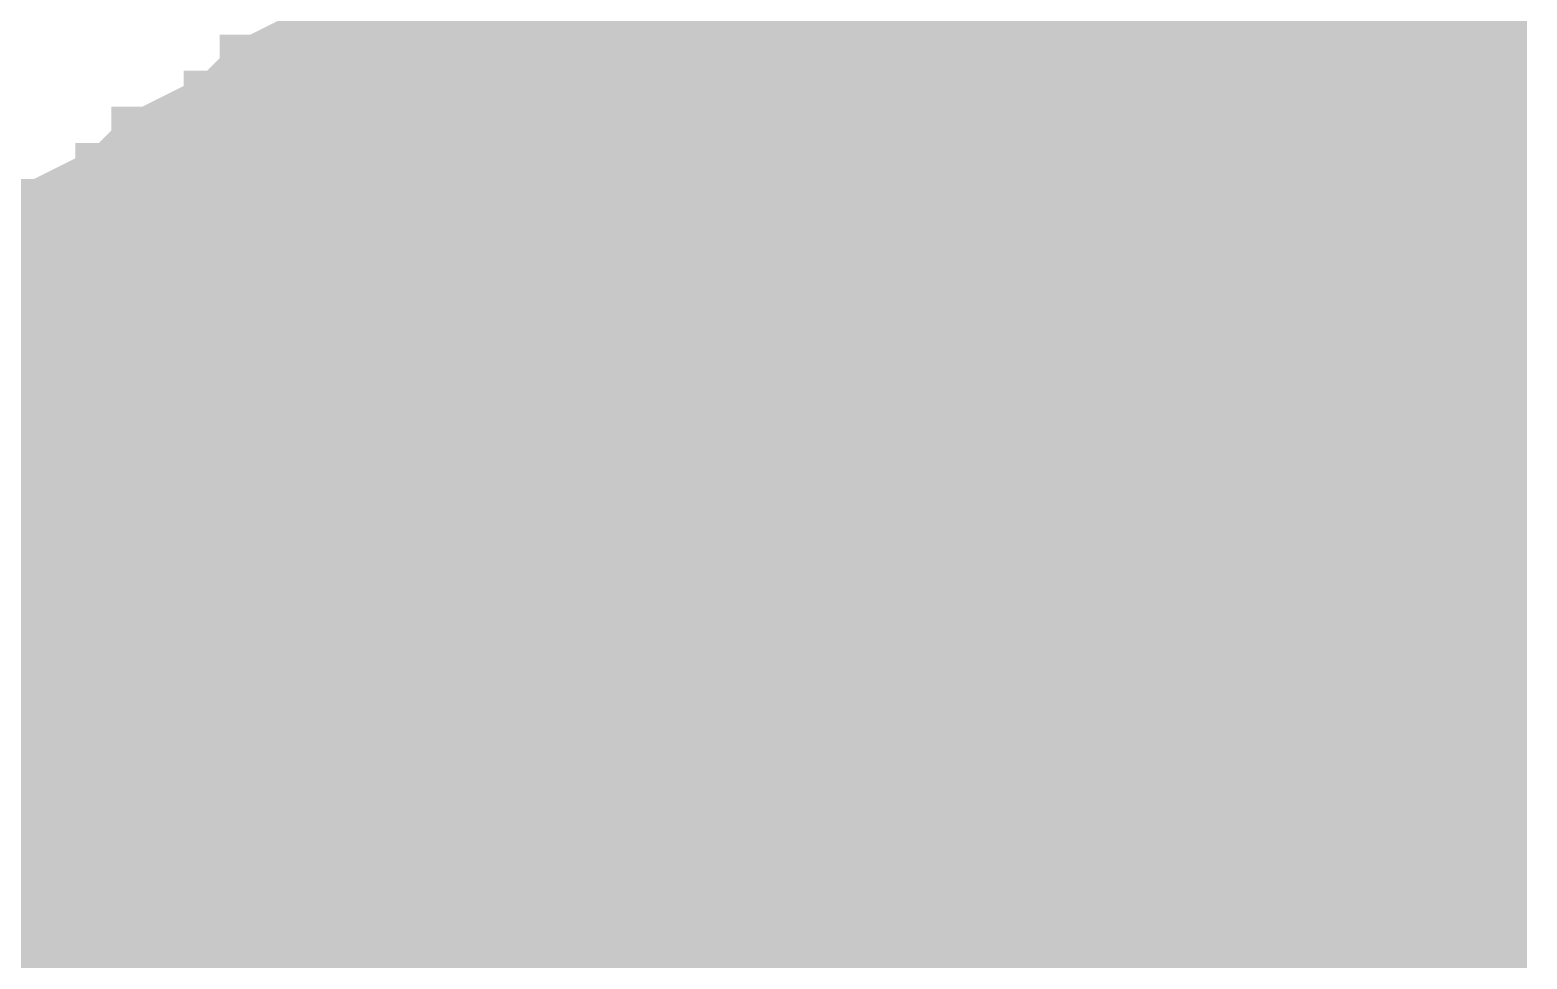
# Model space of a CAD drawing. Extents: x -0.1 to 65.1, y -1.2 to 30.1.
# Drawn here: x 32.4489 to 32.923, y 6.0312 to 6.3255 of the extents above; entities that cross this region are included whole.
import ezdxf

# ---------------------------------------------------------------- set-up
doc = ezdxf.new("R2010")
doc.units = 0
doc.header["$MEASUREMENT"] = 0
doc.layers.get('0').update_dxf_attribs({"linetype": 'CONTINUOUS'})
doc.layers.add('2D_LINE_126', color=7, linetype='CONTINUOUS')

# ---------------------------------------------------------------- blocks, each defined once
blk = doc.blocks.new('DRAWING_63')
at = {"layer": '2D_LINE_126', "const_width": 0.0254}
for points in [[(2.56032, -1.15443), (2.56032, -1.16586), (2.56032, -1.17729), (2.56032, -1.18872), (2.56032, -1.20015), (2.56032, -1.21158), (2.56032, -1.22301), (2.56032, -1.23444), (2.56032, -1.24587), (2.56032, -1.2573), (2.56032, -1.26873), (2.56032, -1.28016), (2.56032, -1.29159), (2.56032, -1.30302), (2.56032, -1.31445), (2.56032, -1.32588), (2.56032, -1.33731), (2.56032, -1.34874), (2.56032, -1.36017), (2.56032, -1.3716), (2.56032, -1.38303), (2.56032, -1.39446), (2.56032, -1.40589), (2.56032, -1.41732), (2.56032, -1.42875), (2.56032, -1.44018), (2.56032, -1.45161), (2.56032, -1.46304), (2.56032, -1.47447), (2.56032, -1.4859)], [(2.5146, -1.4859), (2.5146, -1.47447), (2.5146, -1.46304), (2.5146, -1.45161), (2.5146, -1.44018), (2.5146, -1.42875), (2.5146, -1.41732), (2.5146, -1.40589), (2.5146, -1.39446), (2.5146, -1.38303), (2.5146, -1.3716), (2.5146, -1.36017), (2.5146, -1.34874), (2.5146, -1.33731), (2.5146, -1.32588), (2.5146, -1.31445), (2.5146, -1.30302), (2.5146, -1.29159), (2.5146, -1.28016), (2.5146, -1.26873), (2.5146, -1.2573), (2.5146, -1.24587), (2.5146, -1.23444), (2.5146, -1.22301), (2.5146, -1.21158), (2.5146, -1.20015), (2.5146, -1.18872), (2.5146, -1.17729), (2.5146, -1.16586), (2.5146, -1.15443)], [(2.53746, -1.4859), (2.53746, -1.47447), (2.53746, -1.46304), (2.53746, -1.45161), (2.53746, -1.44018), (2.53746, -1.42875), (2.53746, -1.41732), (2.53746, -1.40589), (2.53746, -1.39446), (2.53746, -1.38303), (2.53746, -1.3716), (2.53746, -1.36017), (2.53746, -1.34874), (2.53746, -1.33731), (2.53746, -1.32588), (2.53746, -1.31445), (2.53746, -1.30302), (2.53746, -1.29159), (2.53746, -1.28016), (2.53746, -1.26873), (2.53746, -1.2573), (2.53746, -1.24587), (2.53746, -1.23444), (2.53746, -1.22301), (2.53746, -1.21158), (2.53746, -1.20015), (2.53746, -1.18872), (2.53746, -1.17729), (2.53746, -1.16586), (2.53746, -1.15443)], [(2.54889, -1.4859), (2.54889, -1.47447), (2.54889, -1.46304), (2.54889, -1.45161), (2.54889, -1.44018), (2.54889, -1.42875), (2.54889, -1.41732), (2.54889, -1.40589), (2.54889, -1.39446), (2.54889, -1.38303), (2.54889, -1.3716), (2.54889, -1.36017), (2.54889, -1.34874), (2.54889, -1.33731), (2.54889, -1.32588), (2.54889, -1.31445), (2.54889, -1.30302), (2.54889, -1.29159), (2.54889, -1.28016), (2.54889, -1.26873), (2.54889, -1.2573), (2.54889, -1.24587), (2.54889, -1.23444), (2.54889, -1.22301), (2.54889, -1.21158), (2.54889, -1.20015), (2.54889, -1.18872), (2.54889, -1.17729), (2.54889, -1.16586), (2.54889, -1.15443)], [(2.52603, -1.4859), (2.52603, -1.47447), (2.52603, -1.46304), (2.52603, -1.45161), (2.52603, -1.44018), (2.52603, -1.42875), (2.52603, -1.41732), (2.52603, -1.40589), (2.52603, -1.39446), (2.52603, -1.38303), (2.52603, -1.3716), (2.52603, -1.36017), (2.52603, -1.34874), (2.52603, -1.33731), (2.52603, -1.32588), (2.52603, -1.31445), (2.52603, -1.30302), (2.52603, -1.29159), (2.52603, -1.28016), (2.52603, -1.26873), (2.52603, -1.2573), (2.52603, -1.24587), (2.52603, -1.23444), (2.52603, -1.22301), (2.52603, -1.21158), (2.52603, -1.20015), (2.52603, -1.18872), (2.52603, -1.17729), (2.52603, -1.16586), (2.52603, -1.15443)], [(2.49174, -1.4859), (2.49174, -1.47447), (2.49174, -1.46304), (2.49174, -1.45161), (2.49174, -1.44018), (2.49174, -1.42875), (2.49174, -1.41732), (2.49174, -1.40589), (2.49174, -1.39446), (2.49174, -1.38303), (2.49174, -1.3716), (2.49174, -1.36017), (2.49174, -1.34874), (2.49174, -1.33731), (2.49174, -1.32588), (2.49174, -1.31445), (2.49174, -1.30302), (2.49174, -1.29159), (2.49174, -1.28016), (2.49174, -1.26873), (2.49174, -1.2573), (2.49174, -1.24587), (2.49174, -1.23444), (2.49174, -1.22301), (2.49174, -1.21158), (2.49174, -1.20015), (2.49174, -1.18872), (2.49174, -1.17729), (2.49174, -1.16586), (2.49174, -1.15443)], [(1.84023, -1.40589), (1.85166, -1.39446), (1.87452, -1.38303), (1.89738, -1.3716), (1.90881, -1.36017), (1.93167, -1.34874), (1.9431, -1.33731), (1.96596, -1.32588), (1.97739, -1.31445), (2.00025, -1.30302), (2.01168, -1.29159), (2.03454, -1.28016), (2.0574, -1.26873), (2.06883, -1.2573), (2.09169, -1.24587), (2.10312, -1.23444), (2.12598, -1.22301), (2.13741, -1.21158), (2.16027, -1.20015), (2.1717, -1.18872), (2.19456, -1.17729), (2.20599, -1.16586), (2.22885, -1.15443)], [(2.08026, -1.2573), (2.09169, -1.2573), (2.09169, -1.24587), (2.10312, -1.24587), (2.10312, -1.23444), (2.11455, -1.23444), (2.12598, -1.23444), (2.12598, -1.22301), (2.13741, -1.22301), (2.13741, -1.21158), (2.14884, -1.21158), (2.16027, -1.21158), (2.16027, -1.20015), (2.1717, -1.20015), (2.1717, -1.18872), (2.18313, -1.18872), (2.19456, -1.18872), (2.19456, -1.17729), (2.20599, -1.17729), (2.20599, -1.16586), (2.21742, -1.16586), (2.22885, -1.16586), (2.22885, -1.15443)], [(2.08026, -1.26873), (2.09169, -1.26873), (2.09169, -1.2573), (2.10312, -1.2573), (2.10312, -1.24587), (2.11455, -1.24587), (2.12598, -1.24587), (2.12598, -1.23444), (2.13741, -1.23444), (2.13741, -1.22301), (2.14884, -1.22301), (2.16027, -1.22301), (2.16027, -1.21158), (2.1717, -1.21158), (2.1717, -1.20015), (2.18313, -1.20015), (2.19456, -1.20015), (2.19456, -1.18872), (2.20599, -1.18872), (2.20599, -1.17729), (2.21742, -1.17729), (2.22885, -1.17729), (2.22885, -1.16586), (2.24028, -1.16586), (2.25171, -1.16586), (2.25171, -1.15443)], [(2.08026, -1.28016), (2.09169, -1.28016), (2.09169, -1.26873), (2.10312, -1.26873), (2.10312, -1.2573), (2.11455, -1.2573), (2.12598, -1.2573), (2.12598, -1.24587), (2.13741, -1.24587), (2.13741, -1.23444), (2.14884, -1.23444), (2.16027, -1.23444), (2.16027, -1.22301), (2.1717, -1.22301), (2.1717, -1.21158), (2.18313, -1.21158), (2.19456, -1.21158), (2.19456, -1.20015), (2.20599, -1.20015), (2.20599, -1.18872), (2.21742, -1.18872), (2.22885, -1.18872), (2.22885, -1.17729), (2.24028, -1.17729), (2.25171, -1.17729), (2.25171, -1.16586), (2.26314, -1.16586), (2.26314, -1.15443)], [(2.08026, -1.29159), (2.09169, -1.29159), (2.09169, -1.28016), (2.10312, -1.28016), (2.10312, -1.26873), (2.11455, -1.26873), (2.12598, -1.26873), (2.12598, -1.2573), (2.13741, -1.2573), (2.13741, -1.24587), (2.14884, -1.24587), (2.16027, -1.24587), (2.16027, -1.23444), (2.1717, -1.23444), (2.1717, -1.22301), (2.18313, -1.22301), (2.19456, -1.22301), (2.19456, -1.21158), (2.20599, -1.21158), (2.20599, -1.20015), (2.21742, -1.20015), (2.22885, -1.20015), (2.22885, -1.18872), (2.24028, -1.18872), (2.25171, -1.18872), (2.25171, -1.17729), (2.26314, -1.17729), (2.26314, -1.16586), (2.27457, -1.16586), (2.286, -1.16586), (2.286, -1.15443)], [(2.08026, -1.30302), (2.09169, -1.30302), (2.09169, -1.29159), (2.10312, -1.29159), (2.10312, -1.28016), (2.11455, -1.28016), (2.12598, -1.28016), (2.12598, -1.26873), (2.13741, -1.26873), (2.13741, -1.2573), (2.14884, -1.2573), (2.16027, -1.2573), (2.16027, -1.24587), (2.1717, -1.24587), (2.1717, -1.23444), (2.18313, -1.23444), (2.19456, -1.23444), (2.19456, -1.22301), (2.20599, -1.22301), (2.20599, -1.21158), (2.21742, -1.21158), (2.22885, -1.21158), (2.22885, -1.20015), (2.24028, -1.20015), (2.25171, -1.20015), (2.25171, -1.18872), (2.26314, -1.18872), (2.26314, -1.17729), (2.27457, -1.17729), (2.286, -1.17729), (2.286, -1.16586), (2.29743, -1.16586), (2.29743, -1.15443)], [(2.43459, -1.4859), (2.43459, -1.47447), (2.43459, -1.46304), (2.43459, -1.45161), (2.43459, -1.44018), (2.43459, -1.42875), (2.43459, -1.41732), (2.43459, -1.40589), (2.43459, -1.39446), (2.43459, -1.38303), (2.43459, -1.3716), (2.43459, -1.36017), (2.43459, -1.34874), (2.43459, -1.33731), (2.43459, -1.32588), (2.43459, -1.31445), (2.43459, -1.30302), (2.43459, -1.29159), (2.43459, -1.28016), (2.43459, -1.26873), (2.43459, -1.2573), (2.43459, -1.24587), (2.43459, -1.23444), (2.43459, -1.22301), (2.43459, -1.21158), (2.43459, -1.20015), (2.43459, -1.18872), (2.43459, -1.17729), (2.43459, -1.16586), (2.43459, -1.15443)], [(2.08026, -1.31445), (2.09169, -1.31445), (2.09169, -1.30302), (2.10312, -1.30302), (2.10312, -1.29159), (2.11455, -1.29159), (2.12598, -1.29159), (2.12598, -1.28016), (2.13741, -1.28016), (2.13741, -1.26873), (2.14884, -1.26873), (2.16027, -1.26873), (2.16027, -1.2573), (2.1717, -1.2573), (2.1717, -1.24587), (2.18313, -1.24587), (2.19456, -1.24587), (2.19456, -1.23444), (2.20599, -1.23444), (2.20599, -1.22301), (2.21742, -1.22301), (2.22885, -1.22301), (2.22885, -1.21158), (2.24028, -1.21158), (2.25171, -1.21158), (2.25171, -1.20015), (2.26314, -1.20015), (2.26314, -1.18872), (2.27457, -1.18872), (2.286, -1.18872), (2.286, -1.17729), (2.29743, -1.17729), (2.29743, -1.16586), (2.30886, -1.16586), (2.32029, -1.16586), (2.32029, -1.15443)], [(2.08026, -1.32588), (2.09169, -1.32588), (2.09169, -1.31445), (2.10312, -1.31445), (2.10312, -1.30302), (2.11455, -1.30302), (2.12598, -1.30302), (2.12598, -1.29159), (2.13741, -1.29159), (2.13741, -1.28016), (2.14884, -1.28016), (2.16027, -1.28016), (2.16027, -1.26873), (2.1717, -1.26873), (2.1717, -1.2573), (2.18313, -1.2573), (2.19456, -1.2573), (2.19456, -1.24587), (2.20599, -1.24587), (2.20599, -1.23444), (2.21742, -1.23444), (2.22885, -1.23444), (2.22885, -1.22301), (2.24028, -1.22301), (2.25171, -1.22301), (2.25171, -1.21158), (2.26314, -1.21158), (2.26314, -1.20015), (2.27457, -1.20015), (2.286, -1.20015), (2.286, -1.18872), (2.29743, -1.18872), (2.29743, -1.17729), (2.30886, -1.17729), (2.32029, -1.17729), (2.32029, -1.16586), (2.33172, -1.16586), (2.33172, -1.15443)], [(2.4003, -1.4859), (2.4003, -1.47447), (2.4003, -1.46304), (2.4003, -1.45161), (2.4003, -1.44018), (2.4003, -1.42875), (2.4003, -1.41732), (2.4003, -1.40589), (2.4003, -1.39446), (2.4003, -1.38303), (2.4003, -1.3716), (2.4003, -1.36017), (2.4003, -1.34874), (2.4003, -1.33731), (2.4003, -1.32588), (2.4003, -1.31445), (2.4003, -1.30302), (2.4003, -1.29159), (2.4003, -1.28016), (2.4003, -1.26873), (2.4003, -1.2573), (2.4003, -1.24587), (2.4003, -1.23444), (2.4003, -1.22301), (2.4003, -1.21158), (2.4003, -1.20015), (2.4003, -1.18872), (2.4003, -1.17729), (2.4003, -1.16586), (2.4003, -1.15443)], [(2.08026, -1.33731), (2.09169, -1.33731), (2.09169, -1.32588), (2.10312, -1.32588), (2.10312, -1.31445), (2.11455, -1.31445), (2.12598, -1.31445), (2.12598, -1.30302), (2.13741, -1.30302), (2.13741, -1.29159), (2.14884, -1.29159), (2.16027, -1.29159), (2.16027, -1.28016), (2.1717, -1.28016), (2.1717, -1.26873), (2.18313, -1.26873), (2.19456, -1.26873), (2.19456, -1.2573), (2.20599, -1.2573), (2.20599, -1.24587), (2.21742, -1.24587), (2.22885, -1.24587), (2.22885, -1.23444), (2.24028, -1.23444), (2.25171, -1.23444), (2.25171, -1.22301), (2.26314, -1.22301), (2.26314, -1.21158), (2.27457, -1.21158), (2.286, -1.21158), (2.286, -1.20015), (2.29743, -1.20015), (2.29743, -1.18872), (2.30886, -1.18872), (2.32029, -1.18872), (2.32029, -1.17729), (2.33172, -1.17729), (2.33172, -1.16586), (2.34315, -1.16586), (2.35458, -1.16586), (2.35458, -1.15443)], [(2.37744, -1.4859), (2.37744, -1.47447), (2.37744, -1.46304), (2.37744, -1.45161), (2.37744, -1.44018), (2.37744, -1.42875), (2.37744, -1.41732), (2.37744, -1.40589), (2.37744, -1.39446), (2.37744, -1.38303), (2.37744, -1.3716), (2.37744, -1.36017), (2.37744, -1.34874), (2.37744, -1.33731), (2.37744, -1.32588), (2.37744, -1.31445), (2.37744, -1.30302), (2.37744, -1.29159), (2.37744, -1.28016), (2.37744, -1.26873), (2.37744, -1.2573), (2.37744, -1.24587), (2.37744, -1.23444), (2.37744, -1.22301), (2.37744, -1.21158), (2.37744, -1.20015), (2.37744, -1.18872), (2.37744, -1.17729), (2.37744, -1.16586), (2.37744, -1.15443)], [(2.08026, -1.34874), (2.09169, -1.34874), (2.09169, -1.33731), (2.10312, -1.33731), (2.10312, -1.32588), (2.11455, -1.32588), (2.12598, -1.32588), (2.12598, -1.31445), (2.13741, -1.31445), (2.13741, -1.30302), (2.14884, -1.30302), (2.16027, -1.30302), (2.16027, -1.29159), (2.1717, -1.29159), (2.1717, -1.28016), (2.18313, -1.28016), (2.19456, -1.28016), (2.19456, -1.26873), (2.20599, -1.26873), (2.20599, -1.2573), (2.21742, -1.2573), (2.22885, -1.2573), (2.22885, -1.24587), (2.24028, -1.24587), (2.25171, -1.24587), (2.25171, -1.23444), (2.26314, -1.23444), (2.26314, -1.22301), (2.27457, -1.22301), (2.286, -1.22301), (2.286, -1.21158), (2.29743, -1.21158), (2.29743, -1.20015), (2.30886, -1.20015), (2.32029, -1.20015), (2.32029, -1.18872), (2.33172, -1.18872), (2.33172, -1.17729), (2.34315, -1.17729), (2.35458, -1.17729), (2.35458, -1.16586), (2.36601, -1.16586), (2.36601, -1.15443)], [(2.08026, -1.36017), (2.09169, -1.36017), (2.09169, -1.34874), (2.10312, -1.34874), (2.10312, -1.33731), (2.11455, -1.33731), (2.12598, -1.33731), (2.12598, -1.32588), (2.13741, -1.32588), (2.13741, -1.31445), (2.14884, -1.31445), (2.16027, -1.31445), (2.16027, -1.30302), (2.1717, -1.30302), (2.1717, -1.29159), (2.18313, -1.29159), (2.19456, -1.29159), (2.19456, -1.28016), (2.20599, -1.28016), (2.20599, -1.26873), (2.21742, -1.26873), (2.22885, -1.26873), (2.22885, -1.2573), (2.24028, -1.2573), (2.25171, -1.2573), (2.25171, -1.24587), (2.26314, -1.24587), (2.26314, -1.23444), (2.27457, -1.23444), (2.286, -1.23444), (2.286, -1.22301), (2.29743, -1.22301), (2.29743, -1.21158), (2.30886, -1.21158), (2.32029, -1.21158), (2.32029, -1.20015), (2.33172, -1.20015), (2.33172, -1.18872), (2.34315, -1.18872), (2.35458, -1.18872), (2.35458, -1.17729), (2.36601, -1.17729), (2.36601, -1.16586), (2.37744, -1.16586), (2.38887, -1.16586), (2.38887, -1.15443)], [(2.34315, -1.4859), (2.34315, -1.47447), (2.34315, -1.46304), (2.34315, -1.45161), (2.34315, -1.44018), (2.34315, -1.42875), (2.34315, -1.41732), (2.34315, -1.40589), (2.34315, -1.39446), (2.34315, -1.38303), (2.34315, -1.3716), (2.34315, -1.36017), (2.34315, -1.34874), (2.34315, -1.33731), (2.34315, -1.32588), (2.34315, -1.31445), (2.34315, -1.30302), (2.34315, -1.29159), (2.34315, -1.28016), (2.34315, -1.26873), (2.34315, -1.2573), (2.34315, -1.24587), (2.34315, -1.23444), (2.34315, -1.22301), (2.34315, -1.21158), (2.34315, -1.20015), (2.34315, -1.18872), (2.34315, -1.17729), (2.34315, -1.16586), (2.34315, -1.15443)], [(2.08026, -1.3716), (2.09169, -1.3716), (2.09169, -1.36017), (2.10312, -1.36017), (2.10312, -1.34874), (2.11455, -1.34874), (2.12598, -1.34874), (2.12598, -1.33731), (2.13741, -1.33731), (2.13741, -1.32588), (2.14884, -1.32588), (2.16027, -1.32588), (2.16027, -1.31445), (2.1717, -1.31445), (2.1717, -1.30302), (2.18313, -1.30302), (2.19456, -1.30302), (2.19456, -1.29159), (2.20599, -1.29159), (2.20599, -1.28016), (2.21742, -1.28016), (2.22885, -1.28016), (2.22885, -1.26873), (2.24028, -1.26873), (2.25171, -1.26873), (2.25171, -1.2573), (2.26314, -1.2573), (2.26314, -1.24587), (2.27457, -1.24587), (2.286, -1.24587), (2.286, -1.23444), (2.29743, -1.23444), (2.29743, -1.22301), (2.30886, -1.22301), (2.32029, -1.22301), (2.32029, -1.21158), (2.33172, -1.21158), (2.33172, -1.20015), (2.34315, -1.20015), (2.35458, -1.20015), (2.35458, -1.18872), (2.36601, -1.18872), (2.36601, -1.17729), (2.37744, -1.17729), (2.38887, -1.17729), (2.38887, -1.16586), (2.4003, -1.16586), (2.41173, -1.16586), (2.41173, -1.15443)], [(2.08026, -1.38303), (2.09169, -1.38303), (2.09169, -1.3716), (2.10312, -1.3716), (2.10312, -1.36017), (2.11455, -1.36017), (2.12598, -1.36017), (2.12598, -1.34874), (2.13741, -1.34874), (2.13741, -1.33731), (2.14884, -1.33731), (2.16027, -1.33731), (2.16027, -1.32588), (2.1717, -1.32588), (2.1717, -1.31445), (2.18313, -1.31445), (2.19456, -1.31445), (2.19456, -1.30302), (2.20599, -1.30302), (2.20599, -1.29159), (2.21742, -1.29159), (2.22885, -1.29159), (2.22885, -1.28016), (2.24028, -1.28016), (2.25171, -1.28016), (2.25171, -1.26873), (2.26314, -1.26873), (2.26314, -1.2573), (2.27457, -1.2573), (2.286, -1.2573), (2.286, -1.24587), (2.29743, -1.24587), (2.29743, -1.23444), (2.30886, -1.23444), (2.32029, -1.23444), (2.32029, -1.22301), (2.33172, -1.22301), (2.33172, -1.21158), (2.34315, -1.21158), (2.35458, -1.21158), (2.35458, -1.20015), (2.36601, -1.20015), (2.36601, -1.18872), (2.37744, -1.18872), (2.38887, -1.18872), (2.38887, -1.17729), (2.4003, -1.17729), (2.41173, -1.17729), (2.41173, -1.16586), (2.42316, -1.16586), (2.42316, -1.15443)], [(2.30886, -1.4859), (2.30886, -1.47447), (2.30886, -1.46304), (2.30886, -1.45161), (2.30886, -1.44018), (2.30886, -1.42875), (2.30886, -1.41732), (2.30886, -1.40589), (2.30886, -1.39446), (2.30886, -1.38303), (2.30886, -1.3716), (2.30886, -1.36017), (2.30886, -1.34874), (2.30886, -1.33731), (2.30886, -1.32588), (2.30886, -1.31445), (2.30886, -1.30302), (2.30886, -1.29159), (2.30886, -1.28016), (2.30886, -1.26873), (2.30886, -1.2573), (2.30886, -1.24587), (2.30886, -1.23444), (2.30886, -1.22301), (2.30886, -1.21158), (2.30886, -1.20015), (2.30886, -1.18872), (2.30886, -1.17729), (2.30886, -1.16586), (2.30886, -1.15443)], [(2.08026, -1.39446), (2.09169, -1.39446), (2.09169, -1.38303), (2.10312, -1.38303), (2.10312, -1.3716), (2.11455, -1.3716), (2.12598, -1.3716), (2.12598, -1.36017), (2.13741, -1.36017), (2.13741, -1.34874), (2.14884, -1.34874), (2.16027, -1.34874), (2.16027, -1.33731), (2.1717, -1.33731), (2.1717, -1.32588), (2.18313, -1.32588), (2.19456, -1.32588), (2.19456, -1.31445), (2.20599, -1.31445), (2.20599, -1.30302), (2.21742, -1.30302), (2.22885, -1.30302), (2.22885, -1.29159), (2.24028, -1.29159), (2.25171, -1.29159), (2.25171, -1.28016), (2.26314, -1.28016), (2.26314, -1.26873), (2.27457, -1.26873), (2.286, -1.26873), (2.286, -1.2573), (2.29743, -1.2573), (2.29743, -1.24587), (2.30886, -1.24587), (2.32029, -1.24587), (2.32029, -1.23444), (2.33172, -1.23444), (2.33172, -1.22301), (2.34315, -1.22301), (2.35458, -1.22301), (2.35458, -1.21158), (2.36601, -1.21158), (2.36601, -1.20015), (2.37744, -1.20015), (2.38887, -1.20015), (2.38887, -1.18872), (2.4003, -1.18872), (2.41173, -1.18872), (2.41173, -1.17729), (2.42316, -1.17729), (2.42316, -1.16586), (2.43459, -1.16586), (2.44602, -1.16586), (2.44602, -1.15443)], [(2.08026, -1.40589), (2.09169, -1.40589), (2.09169, -1.39446), (2.10312, -1.39446), (2.10312, -1.38303), (2.11455, -1.38303), (2.12598, -1.38303), (2.12598, -1.3716), (2.13741, -1.3716), (2.13741, -1.36017), (2.14884, -1.36017), (2.16027, -1.36017), (2.16027, -1.34874), (2.1717, -1.34874), (2.1717, -1.33731), (2.18313, -1.33731), (2.19456, -1.33731), (2.19456, -1.32588), (2.20599, -1.32588), (2.20599, -1.31445), (2.21742, -1.31445), (2.22885, -1.31445), (2.22885, -1.30302), (2.24028, -1.30302), (2.25171, -1.30302), (2.25171, -1.29159), (2.26314, -1.29159), (2.26314, -1.28016), (2.27457, -1.28016), (2.286, -1.28016), (2.286, -1.26873), (2.29743, -1.26873), (2.29743, -1.2573), (2.30886, -1.2573), (2.32029, -1.2573), (2.32029, -1.24587), (2.33172, -1.24587), (2.33172, -1.23444), (2.34315, -1.23444), (2.35458, -1.23444), (2.35458, -1.22301), (2.36601, -1.22301), (2.36601, -1.21158), (2.37744, -1.21158), (2.38887, -1.21158), (2.38887, -1.20015), (2.4003, -1.20015), (2.41173, -1.20015), (2.41173, -1.18872), (2.42316, -1.18872), (2.42316, -1.17729), (2.43459, -1.17729), (2.44602, -1.17729), (2.44602, -1.16586), (2.45745, -1.16586), (2.45745, -1.15443)], [(2.27457, -1.4859), (2.27457, -1.47447), (2.27457, -1.46304), (2.27457, -1.45161), (2.27457, -1.44018), (2.27457, -1.42875), (2.27457, -1.41732), (2.27457, -1.40589), (2.27457, -1.39446), (2.27457, -1.38303), (2.27457, -1.3716), (2.27457, -1.36017), (2.27457, -1.34874), (2.27457, -1.33731), (2.27457, -1.32588), (2.27457, -1.31445), (2.27457, -1.30302), (2.27457, -1.29159), (2.27457, -1.28016), (2.27457, -1.26873), (2.27457, -1.2573), (2.27457, -1.24587), (2.27457, -1.23444), (2.27457, -1.22301), (2.27457, -1.21158), (2.27457, -1.20015), (2.27457, -1.18872), (2.27457, -1.17729), (2.27457, -1.16586), (2.27457, -1.15443)], [(2.08026, -1.41732), (2.09169, -1.41732), (2.09169, -1.40589), (2.10312, -1.40589), (2.10312, -1.39446), (2.11455, -1.39446), (2.12598, -1.39446), (2.12598, -1.38303), (2.13741, -1.38303), (2.13741, -1.3716), (2.14884, -1.3716), (2.16027, -1.3716), (2.16027, -1.36017), (2.1717, -1.36017), (2.1717, -1.34874), (2.18313, -1.34874), (2.19456, -1.34874), (2.19456, -1.33731), (2.20599, -1.33731), (2.20599, -1.32588), (2.21742, -1.32588), (2.22885, -1.32588), (2.22885, -1.31445), (2.24028, -1.31445), (2.25171, -1.31445), (2.25171, -1.30302), (2.26314, -1.30302), (2.26314, -1.29159), (2.27457, -1.29159), (2.286, -1.29159), (2.286, -1.28016), (2.29743, -1.28016), (2.29743, -1.26873), (2.30886, -1.26873), (2.32029, -1.26873), (2.32029, -1.2573), (2.33172, -1.2573), (2.33172, -1.24587), (2.34315, -1.24587), (2.35458, -1.24587), (2.35458, -1.23444), (2.36601, -1.23444), (2.36601, -1.22301), (2.37744, -1.22301), (2.38887, -1.22301), (2.38887, -1.21158), (2.4003, -1.21158), (2.41173, -1.21158), (2.41173, -1.20015), (2.42316, -1.20015), (2.42316, -1.18872), (2.43459, -1.18872), (2.44602, -1.18872), (2.44602, -1.17729), (2.45745, -1.17729), (2.45745, -1.16586), (2.46888, -1.16586), (2.46888, -1.15443)], [(2.08026, -1.42875), (2.09169, -1.42875), (2.09169, -1.41732), (2.10312, -1.41732), (2.10312, -1.40589), (2.11455, -1.40589), (2.12598, -1.40589), (2.12598, -1.39446), (2.13741, -1.39446), (2.13741, -1.38303), (2.14884, -1.38303), (2.16027, -1.38303), (2.16027, -1.3716), (2.1717, -1.3716), (2.1717, -1.36017), (2.18313, -1.36017), (2.19456, -1.36017), (2.19456, -1.34874), (2.20599, -1.34874), (2.20599, -1.33731), (2.21742, -1.33731), (2.22885, -1.33731), (2.22885, -1.32588), (2.24028, -1.32588), (2.25171, -1.32588), (2.25171, -1.31445), (2.26314, -1.31445), (2.26314, -1.30302), (2.27457, -1.30302), (2.286, -1.30302), (2.286, -1.29159), (2.29743, -1.29159), (2.29743, -1.28016), (2.30886, -1.28016), (2.32029, -1.28016), (2.32029, -1.26873), (2.33172, -1.26873), (2.33172, -1.2573), (2.34315, -1.2573), (2.35458, -1.2573), (2.35458, -1.24587), (2.36601, -1.24587), (2.36601, -1.23444), (2.37744, -1.23444), (2.38887, -1.23444), (2.38887, -1.22301), (2.4003, -1.22301), (2.41173, -1.22301), (2.41173, -1.21158), (2.42316, -1.21158), (2.42316, -1.20015), (2.43459, -1.20015), (2.44602, -1.20015), (2.44602, -1.18872), (2.45745, -1.18872), (2.45745, -1.17729), (2.46888, -1.17729), (2.46888, -1.16586), (2.48031, -1.16586), (2.48031, -1.15443)], [(2.24028, -1.4859), (2.24028, -1.47447), (2.24028, -1.46304), (2.24028, -1.45161), (2.24028, -1.44018), (2.24028, -1.42875), (2.24028, -1.41732), (2.24028, -1.40589), (2.24028, -1.39446), (2.24028, -1.38303), (2.24028, -1.3716), (2.24028, -1.36017), (2.24028, -1.34874), (2.24028, -1.33731), (2.24028, -1.32588), (2.24028, -1.31445), (2.24028, -1.30302), (2.24028, -1.29159), (2.24028, -1.28016), (2.24028, -1.26873), (2.24028, -1.2573), (2.24028, -1.24587), (2.24028, -1.23444), (2.24028, -1.22301), (2.24028, -1.21158), (2.24028, -1.20015), (2.24028, -1.18872), (2.24028, -1.17729), (2.24028, -1.16586), (2.24028, -1.15443)], [(2.08026, -1.44018), (2.09169, -1.44018), (2.09169, -1.42875), (2.10312, -1.42875), (2.10312, -1.41732), (2.11455, -1.41732), (2.12598, -1.41732), (2.12598, -1.40589), (2.13741, -1.40589), (2.13741, -1.39446), (2.14884, -1.39446), (2.16027, -1.39446), (2.16027, -1.38303), (2.1717, -1.38303), (2.1717, -1.3716), (2.18313, -1.3716), (2.19456, -1.3716), (2.19456, -1.36017), (2.20599, -1.36017), (2.20599, -1.34874), (2.21742, -1.34874), (2.22885, -1.34874), (2.22885, -1.33731), (2.24028, -1.33731), (2.25171, -1.33731), (2.25171, -1.32588), (2.26314, -1.32588), (2.26314, -1.31445), (2.27457, -1.31445), (2.286, -1.31445), (2.286, -1.30302), (2.29743, -1.30302), (2.29743, -1.29159), (2.30886, -1.29159), (2.32029, -1.29159), (2.32029, -1.28016), (2.33172, -1.28016), (2.33172, -1.26873), (2.34315, -1.26873), (2.35458, -1.26873), (2.35458, -1.2573), (2.36601, -1.2573), (2.36601, -1.24587), (2.37744, -1.24587), (2.38887, -1.24587), (2.38887, -1.23444), (2.4003, -1.23444), (2.41173, -1.23444), (2.41173, -1.22301), (2.42316, -1.22301), (2.42316, -1.21158), (2.43459, -1.21158), (2.44602, -1.21158), (2.44602, -1.20015), (2.45745, -1.20015), (2.45745, -1.18872), (2.46888, -1.18872), (2.46888, -1.17729), (2.48031, -1.17729), (2.48031, -1.16586), (2.49174, -1.16586), (2.50317, -1.16586), (2.50317, -1.15443)], [(2.21742, -1.4859), (2.21742, -1.47447), (2.21742, -1.46304), (2.21742, -1.45161), (2.21742, -1.44018), (2.21742, -1.42875), (2.21742, -1.41732), (2.21742, -1.40589), (2.21742, -1.39446), (2.21742, -1.38303), (2.21742, -1.3716), (2.21742, -1.36017), (2.21742, -1.34874), (2.21742, -1.33731), (2.21742, -1.32588), (2.21742, -1.31445), (2.21742, -1.30302), (2.21742, -1.29159), (2.21742, -1.28016), (2.21742, -1.26873), (2.21742, -1.2573), (2.21742, -1.24587), (2.21742, -1.23444), (2.21742, -1.22301), (2.21742, -1.21158), (2.21742, -1.20015), (2.21742, -1.18872), (2.21742, -1.17729), (2.21742, -1.16586), (2.21742, -1.15443)], [(2.08026, -1.45161), (2.09169, -1.45161), (2.09169, -1.44018), (2.10312, -1.44018), (2.10312, -1.42875), (2.11455, -1.42875), (2.12598, -1.42875), (2.12598, -1.41732), (2.13741, -1.41732), (2.13741, -1.40589), (2.14884, -1.40589), (2.16027, -1.40589), (2.16027, -1.39446), (2.1717, -1.39446), (2.1717, -1.38303), (2.18313, -1.38303), (2.19456, -1.38303), (2.19456, -1.3716), (2.20599, -1.3716), (2.20599, -1.36017), (2.21742, -1.36017), (2.22885, -1.36017), (2.22885, -1.34874), (2.24028, -1.34874), (2.25171, -1.34874), (2.25171, -1.33731), (2.26314, -1.33731), (2.26314, -1.32588), (2.27457, -1.32588), (2.286, -1.32588), (2.286, -1.31445), (2.29743, -1.31445), (2.29743, -1.30302), (2.30886, -1.30302), (2.32029, -1.30302), (2.32029, -1.29159), (2.33172, -1.29159), (2.33172, -1.28016), (2.34315, -1.28016), (2.35458, -1.28016), (2.35458, -1.26873), (2.36601, -1.26873), (2.36601, -1.2573), (2.37744, -1.2573), (2.38887, -1.2573), (2.38887, -1.24587), (2.4003, -1.24587), (2.41173, -1.24587), (2.41173, -1.23444), (2.42316, -1.23444), (2.42316, -1.22301), (2.43459, -1.22301), (2.44602, -1.22301), (2.44602, -1.21158), (2.45745, -1.21158), (2.45745, -1.20015), (2.46888, -1.20015), (2.46888, -1.18872), (2.48031, -1.18872), (2.48031, -1.17729), (2.49174, -1.17729), (2.50317, -1.17729), (2.50317, -1.16586), (2.5146, -1.16586), (2.52603, -1.16586), (2.53746, -1.16586), (2.54889, -1.16586), (2.56032, -1.16586)], [(2.08026, -1.46304), (2.09169, -1.46304), (2.09169, -1.45161), (2.10312, -1.45161), (2.10312, -1.44018), (2.11455, -1.44018), (2.12598, -1.44018), (2.12598, -1.42875), (2.13741, -1.42875), (2.13741, -1.41732), (2.14884, -1.41732), (2.16027, -1.41732), (2.16027, -1.40589), (2.1717, -1.40589), (2.1717, -1.39446), (2.18313, -1.39446), (2.19456, -1.39446), (2.19456, -1.38303), (2.20599, -1.38303), (2.20599, -1.3716), (2.21742, -1.3716), (2.22885, -1.3716), (2.22885, -1.36017), (2.24028, -1.36017), (2.25171, -1.36017), (2.25171, -1.34874), (2.26314, -1.34874), (2.26314, -1.33731), (2.27457, -1.33731), (2.286, -1.33731), (2.286, -1.32588), (2.29743, -1.32588), (2.29743, -1.31445), (2.30886, -1.31445), (2.32029, -1.31445), (2.32029, -1.30302), (2.33172, -1.30302), (2.33172, -1.29159), (2.34315, -1.29159), (2.35458, -1.29159), (2.35458, -1.28016), (2.36601, -1.28016), (2.36601, -1.26873), (2.37744, -1.26873), (2.38887, -1.26873), (2.38887, -1.2573), (2.4003, -1.2573), (2.41173, -1.2573), (2.41173, -1.24587), (2.42316, -1.24587), (2.42316, -1.23444), (2.43459, -1.23444), (2.44602, -1.23444), (2.44602, -1.22301), (2.45745, -1.22301), (2.45745, -1.21158), (2.46888, -1.21158), (2.46888, -1.20015), (2.48031, -1.20015), (2.48031, -1.18872), (2.49174, -1.18872), (2.50317, -1.18872), (2.50317, -1.17729), (2.5146, -1.17729), (2.52603, -1.17729), (2.53746, -1.17729), (2.54889, -1.17729), (2.56032, -1.17729)], [(2.18313, -1.4859), (2.18313, -1.47447), (2.18313, -1.46304), (2.18313, -1.45161), (2.18313, -1.44018), (2.18313, -1.42875), (2.18313, -1.41732), (2.18313, -1.40589), (2.18313, -1.39446), (2.18313, -1.38303), (2.18313, -1.3716), (2.18313, -1.36017), (2.18313, -1.34874), (2.18313, -1.33731), (2.18313, -1.32588), (2.18313, -1.31445), (2.18313, -1.30302), (2.18313, -1.29159), (2.18313, -1.28016), (2.18313, -1.26873), (2.18313, -1.2573), (2.18313, -1.24587), (2.18313, -1.23444), (2.18313, -1.22301), (2.18313, -1.21158), (2.18313, -1.20015), (2.18313, -1.18872), (2.18313, -1.17729)], [(2.08026, -1.47447), (2.09169, -1.47447), (2.09169, -1.46304), (2.10312, -1.46304), (2.10312, -1.45161), (2.11455, -1.45161), (2.12598, -1.45161), (2.12598, -1.44018), (2.13741, -1.44018), (2.13741, -1.42875), (2.14884, -1.42875), (2.16027, -1.42875), (2.16027, -1.41732), (2.1717, -1.41732), (2.1717, -1.40589), (2.18313, -1.40589), (2.19456, -1.40589), (2.19456, -1.39446), (2.20599, -1.39446), (2.20599, -1.38303), (2.21742, -1.38303), (2.22885, -1.38303), (2.22885, -1.3716), (2.24028, -1.3716), (2.25171, -1.3716), (2.25171, -1.36017), (2.26314, -1.36017), (2.26314, -1.34874), (2.27457, -1.34874), (2.286, -1.34874), (2.286, -1.33731), (2.29743, -1.33731), (2.29743, -1.32588), (2.30886, -1.32588), (2.32029, -1.32588), (2.32029, -1.31445), (2.33172, -1.31445), (2.33172, -1.30302), (2.34315, -1.30302), (2.35458, -1.30302), (2.35458, -1.29159), (2.36601, -1.29159), (2.36601, -1.28016), (2.37744, -1.28016), (2.38887, -1.28016), (2.38887, -1.26873), (2.4003, -1.26873), (2.41173, -1.26873), (2.41173, -1.2573), (2.42316, -1.2573), (2.42316, -1.24587), (2.43459, -1.24587), (2.44602, -1.24587), (2.44602, -1.23444), (2.45745, -1.23444), (2.45745, -1.22301), (2.46888, -1.22301), (2.46888, -1.21158), (2.48031, -1.21158), (2.48031, -1.20015), (2.49174, -1.20015), (2.50317, -1.20015), (2.50317, -1.18872), (2.5146, -1.18872), (2.52603, -1.18872), (2.53746, -1.18872), (2.54889, -1.18872), (2.56032, -1.18872)], [(2.09169, -1.4859), (2.09169, -1.47447), (2.10312, -1.47447), (2.10312, -1.46304), (2.11455, -1.46304), (2.12598, -1.46304), (2.12598, -1.45161), (2.13741, -1.45161), (2.13741, -1.44018), (2.14884, -1.44018), (2.16027, -1.44018), (2.16027, -1.42875), (2.1717, -1.42875), (2.1717, -1.41732), (2.18313, -1.41732), (2.19456, -1.41732), (2.19456, -1.40589), (2.20599, -1.40589), (2.20599, -1.39446), (2.21742, -1.39446), (2.22885, -1.39446), (2.22885, -1.38303), (2.24028, -1.38303), (2.25171, -1.38303), (2.25171, -1.3716), (2.26314, -1.3716), (2.26314, -1.36017), (2.27457, -1.36017), (2.286, -1.36017), (2.286, -1.34874), (2.29743, -1.34874), (2.29743, -1.33731), (2.30886, -1.33731), (2.32029, -1.33731), (2.32029, -1.32588), (2.33172, -1.32588), (2.33172, -1.31445), (2.34315, -1.31445), (2.35458, -1.31445), (2.35458, -1.30302), (2.36601, -1.30302), (2.36601, -1.29159), (2.37744, -1.29159), (2.38887, -1.29159), (2.38887, -1.28016), (2.4003, -1.28016), (2.41173, -1.28016), (2.41173, -1.26873), (2.42316, -1.26873), (2.42316, -1.2573), (2.43459, -1.2573), (2.44602, -1.2573), (2.44602, -1.24587), (2.45745, -1.24587), (2.45745, -1.23444), (2.46888, -1.23444), (2.46888, -1.22301), (2.48031, -1.22301), (2.48031, -1.21158), (2.49174, -1.21158), (2.50317, -1.21158), (2.50317, -1.20015), (2.5146, -1.20015), (2.52603, -1.20015), (2.53746, -1.20015), (2.54889, -1.20015), (2.56032, -1.20015)], [(2.14884, -1.4859), (2.14884, -1.47447), (2.14884, -1.46304), (2.14884, -1.45161), (2.14884, -1.44018), (2.14884, -1.42875), (2.14884, -1.41732), (2.14884, -1.40589), (2.14884, -1.39446), (2.14884, -1.38303), (2.14884, -1.3716), (2.14884, -1.36017), (2.14884, -1.34874), (2.14884, -1.33731), (2.14884, -1.32588), (2.14884, -1.31445), (2.14884, -1.30302), (2.14884, -1.29159), (2.14884, -1.28016), (2.14884, -1.26873), (2.14884, -1.2573), (2.14884, -1.24587), (2.14884, -1.23444), (2.14884, -1.22301), (2.14884, -1.21158), (2.14884, -1.20015)], [(2.10312, -1.4859), (2.10312, -1.47447), (2.11455, -1.47447), (2.12598, -1.47447), (2.12598, -1.46304), (2.13741, -1.46304), (2.13741, -1.45161), (2.14884, -1.45161), (2.16027, -1.45161), (2.16027, -1.44018), (2.1717, -1.44018), (2.1717, -1.42875), (2.18313, -1.42875), (2.19456, -1.42875), (2.19456, -1.41732), (2.20599, -1.41732), (2.20599, -1.40589), (2.21742, -1.40589), (2.22885, -1.40589), (2.22885, -1.39446), (2.24028, -1.39446), (2.25171, -1.39446), (2.25171, -1.38303), (2.26314, -1.38303), (2.26314, -1.3716), (2.27457, -1.3716), (2.286, -1.3716), (2.286, -1.36017), (2.29743, -1.36017), (2.29743, -1.34874), (2.30886, -1.34874), (2.32029, -1.34874), (2.32029, -1.33731), (2.33172, -1.33731), (2.33172, -1.32588), (2.34315, -1.32588), (2.35458, -1.32588), (2.35458, -1.31445), (2.36601, -1.31445), (2.36601, -1.30302), (2.37744, -1.30302), (2.38887, -1.30302), (2.38887, -1.29159), (2.4003, -1.29159), (2.41173, -1.29159), (2.41173, -1.28016), (2.42316, -1.28016), (2.42316, -1.26873), (2.43459, -1.26873), (2.44602, -1.26873), (2.44602, -1.2573), (2.45745, -1.2573), (2.45745, -1.24587), (2.46888, -1.24587), (2.46888, -1.23444), (2.48031, -1.23444), (2.48031, -1.22301), (2.49174, -1.22301), (2.50317, -1.22301), (2.50317, -1.21158), (2.5146, -1.21158), (2.52603, -1.21158), (2.53746, -1.21158), (2.54889, -1.21158), (2.56032, -1.21158)], [(2.12598, -1.4859), (2.12598, -1.47447), (2.13741, -1.47447), (2.13741, -1.46304), (2.14884, -1.46304), (2.16027, -1.46304), (2.16027, -1.45161), (2.1717, -1.45161), (2.1717, -1.44018), (2.18313, -1.44018), (2.19456, -1.44018), (2.19456, -1.42875), (2.20599, -1.42875), (2.20599, -1.41732), (2.21742, -1.41732), (2.22885, -1.41732), (2.22885, -1.40589), (2.24028, -1.40589), (2.25171, -1.40589), (2.25171, -1.39446), (2.26314, -1.39446), (2.26314, -1.38303), (2.27457, -1.38303), (2.286, -1.38303), (2.286, -1.3716), (2.29743, -1.3716), (2.29743, -1.36017), (2.30886, -1.36017), (2.32029, -1.36017), (2.32029, -1.34874), (2.33172, -1.34874), (2.33172, -1.33731), (2.34315, -1.33731), (2.35458, -1.33731), (2.35458, -1.32588), (2.36601, -1.32588), (2.36601, -1.31445), (2.37744, -1.31445), (2.38887, -1.31445), (2.38887, -1.30302), (2.4003, -1.30302), (2.41173, -1.30302), (2.41173, -1.29159), (2.42316, -1.29159), (2.42316, -1.28016), (2.43459, -1.28016), (2.44602, -1.28016), (2.44602, -1.26873), (2.45745, -1.26873), (2.45745, -1.2573), (2.46888, -1.2573), (2.46888, -1.24587), (2.48031, -1.24587), (2.48031, -1.23444), (2.49174, -1.23444), (2.50317, -1.23444), (2.50317, -1.22301), (2.5146, -1.22301), (2.52603, -1.22301), (2.53746, -1.22301), (2.54889, -1.22301), (2.56032, -1.22301)], [(2.11455, -1.4859), (2.11455, -1.47447), (2.11455, -1.46304), (2.11455, -1.45161), (2.11455, -1.44018), (2.11455, -1.42875), (2.11455, -1.41732), (2.11455, -1.40589), (2.11455, -1.39446), (2.11455, -1.38303), (2.11455, -1.3716), (2.11455, -1.36017), (2.11455, -1.34874), (2.11455, -1.33731), (2.11455, -1.32588), (2.11455, -1.31445), (2.11455, -1.30302), (2.11455, -1.29159), (2.11455, -1.28016), (2.11455, -1.26873), (2.11455, -1.2573), (2.11455, -1.24587), (2.11455, -1.23444), (2.11455, -1.22301)], [(2.13741, -1.4859), (2.13741, -1.47447), (2.14884, -1.47447), (2.16027, -1.47447), (2.16027, -1.46304), (2.1717, -1.46304), (2.1717, -1.45161), (2.18313, -1.45161), (2.19456, -1.45161), (2.19456, -1.44018), (2.20599, -1.44018), (2.20599, -1.42875), (2.21742, -1.42875), (2.22885, -1.42875), (2.22885, -1.41732), (2.24028, -1.41732), (2.25171, -1.41732), (2.25171, -1.40589), (2.26314, -1.40589), (2.26314, -1.39446), (2.27457, -1.39446), (2.286, -1.39446), (2.286, -1.38303), (2.29743, -1.38303), (2.29743, -1.3716), (2.30886, -1.3716), (2.32029, -1.3716), (2.32029, -1.36017), (2.33172, -1.36017), (2.33172, -1.34874), (2.34315, -1.34874), (2.35458, -1.34874), (2.35458, -1.33731), (2.36601, -1.33731), (2.36601, -1.32588), (2.37744, -1.32588), (2.38887, -1.32588), (2.38887, -1.31445), (2.4003, -1.31445), (2.41173, -1.31445), (2.41173, -1.30302), (2.42316, -1.30302), (2.42316, -1.29159), (2.43459, -1.29159), (2.44602, -1.29159), (2.44602, -1.28016), (2.45745, -1.28016), (2.45745, -1.26873), (2.46888, -1.26873), (2.46888, -1.2573), (2.48031, -1.2573), (2.48031, -1.24587), (2.49174, -1.24587), (2.50317, -1.24587), (2.50317, -1.23444), (2.5146, -1.23444), (2.52603, -1.23444), (2.53746, -1.23444), (2.54889, -1.23444), (2.56032, -1.23444)], [(2.16027, -1.4859), (2.16027, -1.47447), (2.1717, -1.47447), (2.1717, -1.46304), (2.18313, -1.46304), (2.19456, -1.46304), (2.19456, -1.45161), (2.20599, -1.45161), (2.20599, -1.44018), (2.21742, -1.44018), (2.22885, -1.44018), (2.22885, -1.42875), (2.24028, -1.42875), (2.25171, -1.42875), (2.25171, -1.41732), (2.26314, -1.41732), (2.26314, -1.40589), (2.27457, -1.40589), (2.286, -1.40589), (2.286, -1.39446), (2.29743, -1.39446), (2.29743, -1.38303), (2.30886, -1.38303), (2.32029, -1.38303), (2.32029, -1.3716), (2.33172, -1.3716), (2.33172, -1.36017), (2.34315, -1.36017), (2.35458, -1.36017), (2.35458, -1.34874), (2.36601, -1.34874), (2.36601, -1.33731), (2.37744, -1.33731), (2.38887, -1.33731), (2.38887, -1.32588), (2.4003, -1.32588), (2.41173, -1.32588), (2.41173, -1.31445), (2.42316, -1.31445), (2.42316, -1.30302), (2.43459, -1.30302), (2.44602, -1.30302), (2.44602, -1.29159), (2.45745, -1.29159), (2.45745, -1.28016), (2.46888, -1.28016), (2.46888, -1.26873), (2.48031, -1.26873), (2.48031, -1.2573), (2.49174, -1.2573), (2.50317, -1.2573), (2.50317, -1.24587), (2.5146, -1.24587), (2.52603, -1.24587), (2.53746, -1.24587), (2.54889, -1.24587), (2.56032, -1.24587)], [(2.1717, -1.4859), (2.1717, -1.47447), (2.18313, -1.47447), (2.19456, -1.47447), (2.19456, -1.46304), (2.20599, -1.46304), (2.20599, -1.45161), (2.21742, -1.45161), (2.22885, -1.45161), (2.22885, -1.44018), (2.24028, -1.44018), (2.25171, -1.44018), (2.25171, -1.42875), (2.26314, -1.42875), (2.26314, -1.41732), (2.27457, -1.41732), (2.286, -1.41732), (2.286, -1.40589), (2.29743, -1.40589), (2.29743, -1.39446), (2.30886, -1.39446), (2.32029, -1.39446), (2.32029, -1.38303), (2.33172, -1.38303), (2.33172, -1.3716), (2.34315, -1.3716), (2.35458, -1.3716), (2.35458, -1.36017), (2.36601, -1.36017), (2.36601, -1.34874), (2.37744, -1.34874), (2.38887, -1.34874), (2.38887, -1.33731), (2.4003, -1.33731), (2.41173, -1.33731), (2.41173, -1.32588), (2.42316, -1.32588), (2.42316, -1.31445), (2.43459, -1.31445), (2.44602, -1.31445), (2.44602, -1.30302), (2.45745, -1.30302), (2.45745, -1.29159), (2.46888, -1.29159), (2.46888, -1.28016), (2.48031, -1.28016), (2.48031, -1.26873), (2.49174, -1.26873), (2.50317, -1.26873), (2.50317, -1.2573), (2.5146, -1.2573), (2.52603, -1.2573), (2.53746, -1.2573), (2.54889, -1.2573), (2.56032, -1.2573)], [(2.19456, -1.4859), (2.19456, -1.47447), (2.20599, -1.47447), (2.20599, -1.46304), (2.21742, -1.46304), (2.22885, -1.46304), (2.22885, -1.45161), (2.24028, -1.45161), (2.25171, -1.45161), (2.25171, -1.44018), (2.26314, -1.44018), (2.26314, -1.42875), (2.27457, -1.42875), (2.286, -1.42875), (2.286, -1.41732), (2.29743, -1.41732), (2.29743, -1.40589), (2.30886, -1.40589), (2.32029, -1.40589), (2.32029, -1.39446), (2.33172, -1.39446), (2.33172, -1.38303), (2.34315, -1.38303), (2.35458, -1.38303), (2.35458, -1.3716), (2.36601, -1.3716), (2.36601, -1.36017), (2.37744, -1.36017), (2.38887, -1.36017), (2.38887, -1.34874), (2.4003, -1.34874), (2.41173, -1.34874), (2.41173, -1.33731), (2.42316, -1.33731), (2.42316, -1.32588), (2.43459, -1.32588), (2.44602, -1.32588), (2.44602, -1.31445), (2.45745, -1.31445), (2.45745, -1.30302), (2.46888, -1.30302), (2.46888, -1.29159), (2.48031, -1.29159), (2.48031, -1.28016), (2.49174, -1.28016), (2.50317, -1.28016), (2.50317, -1.26873), (2.5146, -1.26873), (2.52603, -1.26873), (2.53746, -1.26873), (2.54889, -1.26873), (2.56032, -1.26873)], [(2.20599, -1.4859), (2.20599, -1.47447), (2.21742, -1.47447), (2.22885, -1.47447), (2.22885, -1.46304), (2.24028, -1.46304), (2.25171, -1.46304), (2.25171, -1.45161), (2.26314, -1.45161), (2.26314, -1.44018), (2.27457, -1.44018), (2.286, -1.44018), (2.286, -1.42875), (2.29743, -1.42875), (2.29743, -1.41732), (2.30886, -1.41732), (2.32029, -1.41732), (2.32029, -1.40589), (2.33172, -1.40589), (2.33172, -1.39446), (2.34315, -1.39446), (2.35458, -1.39446), (2.35458, -1.38303), (2.36601, -1.38303), (2.36601, -1.3716), (2.37744, -1.3716), (2.38887, -1.3716), (2.38887, -1.36017), (2.4003, -1.36017), (2.41173, -1.36017), (2.41173, -1.34874), (2.42316, -1.34874), (2.42316, -1.33731), (2.43459, -1.33731), (2.44602, -1.33731), (2.44602, -1.32588), (2.45745, -1.32588), (2.45745, -1.31445), (2.46888, -1.31445), (2.46888, -1.30302), (2.48031, -1.30302), (2.48031, -1.29159), (2.49174, -1.29159), (2.50317, -1.29159), (2.50317, -1.28016), (2.5146, -1.28016), (2.52603, -1.28016), (2.53746, -1.28016), (2.54889, -1.28016), (2.56032, -1.28016)], [(2.22885, -1.4859), (2.22885, -1.47447), (2.24028, -1.47447), (2.25171, -1.47447), (2.25171, -1.46304), (2.26314, -1.46304), (2.26314, -1.45161), (2.27457, -1.45161), (2.286, -1.45161), (2.286, -1.44018), (2.29743, -1.44018), (2.29743, -1.42875), (2.30886, -1.42875), (2.32029, -1.42875), (2.32029, -1.41732), (2.33172, -1.41732), (2.33172, -1.40589), (2.34315, -1.40589), (2.35458, -1.40589), (2.35458, -1.39446), (2.36601, -1.39446), (2.36601, -1.38303), (2.37744, -1.38303), (2.38887, -1.38303), (2.38887, -1.3716), (2.4003, -1.3716), (2.41173, -1.3716), (2.41173, -1.36017), (2.42316, -1.36017), (2.42316, -1.34874), (2.43459, -1.34874), (2.44602, -1.34874), (2.44602, -1.33731), (2.45745, -1.33731), (2.45745, -1.32588), (2.46888, -1.32588), (2.46888, -1.31445), (2.48031, -1.31445), (2.48031, -1.30302), (2.49174, -1.30302), (2.50317, -1.30302), (2.50317, -1.29159), (2.5146, -1.29159), (2.52603, -1.29159), (2.53746, -1.29159), (2.54889, -1.29159), (2.56032, -1.29159)], [(2.25171, -1.4859), (2.25171, -1.47447), (2.26314, -1.47447), (2.26314, -1.46304), (2.27457, -1.46304), (2.286, -1.46304), (2.286, -1.45161), (2.29743, -1.45161), (2.29743, -1.44018), (2.30886, -1.44018), (2.32029, -1.44018), (2.32029, -1.42875), (2.33172, -1.42875), (2.33172, -1.41732), (2.34315, -1.41732), (2.35458, -1.41732), (2.35458, -1.40589), (2.36601, -1.40589), (2.36601, -1.39446), (2.37744, -1.39446), (2.38887, -1.39446), (2.38887, -1.38303), (2.4003, -1.38303), (2.41173, -1.38303), (2.41173, -1.3716), (2.42316, -1.3716), (2.42316, -1.36017), (2.43459, -1.36017), (2.44602, -1.36017), (2.44602, -1.34874), (2.45745, -1.34874), (2.45745, -1.33731), (2.46888, -1.33731), (2.46888, -1.32588), (2.48031, -1.32588), (2.48031, -1.31445), (2.49174, -1.31445), (2.50317, -1.31445), (2.50317, -1.30302), (2.5146, -1.30302), (2.52603, -1.30302), (2.53746, -1.30302), (2.54889, -1.30302), (2.56032, -1.30302)], [(2.26314, -1.4859), (2.26314, -1.47447), (2.27457, -1.47447), (2.286, -1.47447), (2.286, -1.46304), (2.29743, -1.46304), (2.29743, -1.45161), (2.30886, -1.45161), (2.32029, -1.45161), (2.32029, -1.44018), (2.33172, -1.44018), (2.33172, -1.42875), (2.34315, -1.42875), (2.35458, -1.42875), (2.35458, -1.41732), (2.36601, -1.41732), (2.36601, -1.40589), (2.37744, -1.40589), (2.38887, -1.40589), (2.38887, -1.39446), (2.4003, -1.39446), (2.41173, -1.39446), (2.41173, -1.38303), (2.42316, -1.38303), (2.42316, -1.3716), (2.43459, -1.3716), (2.44602, -1.3716), (2.44602, -1.36017), (2.45745, -1.36017), (2.45745, -1.34874), (2.46888, -1.34874), (2.46888, -1.33731), (2.48031, -1.33731), (2.48031, -1.32588), (2.49174, -1.32588), (2.50317, -1.32588), (2.50317, -1.31445), (2.5146, -1.31445), (2.52603, -1.31445), (2.53746, -1.31445), (2.54889, -1.31445), (2.56032, -1.31445)], [(2.286, -1.4859), (2.286, -1.47447), (2.29743, -1.47447), (2.29743, -1.46304), (2.30886, -1.46304), (2.32029, -1.46304), (2.32029, -1.45161), (2.33172, -1.45161), (2.33172, -1.44018), (2.34315, -1.44018), (2.35458, -1.44018), (2.35458, -1.42875), (2.36601, -1.42875), (2.36601, -1.41732), (2.37744, -1.41732), (2.38887, -1.41732), (2.38887, -1.40589), (2.4003, -1.40589), (2.41173, -1.40589), (2.41173, -1.39446), (2.42316, -1.39446), (2.42316, -1.38303), (2.43459, -1.38303), (2.44602, -1.38303), (2.44602, -1.3716), (2.45745, -1.3716), (2.45745, -1.36017), (2.46888, -1.36017), (2.46888, -1.34874), (2.48031, -1.34874), (2.48031, -1.33731), (2.49174, -1.33731), (2.50317, -1.33731), (2.50317, -1.32588), (2.5146, -1.32588), (2.52603, -1.32588), (2.53746, -1.32588), (2.54889, -1.32588), (2.56032, -1.32588)], [(2.29743, -1.4859), (2.29743, -1.47447), (2.30886, -1.47447), (2.32029, -1.47447), (2.32029, -1.46304), (2.33172, -1.46304), (2.33172, -1.45161), (2.34315, -1.45161), (2.35458, -1.45161), (2.35458, -1.44018), (2.36601, -1.44018), (2.36601, -1.42875), (2.37744, -1.42875), (2.38887, -1.42875), (2.38887, -1.41732), (2.4003, -1.41732), (2.41173, -1.41732), (2.41173, -1.40589), (2.42316, -1.40589), (2.42316, -1.39446), (2.43459, -1.39446), (2.44602, -1.39446), (2.44602, -1.38303), (2.45745, -1.38303), (2.45745, -1.3716), (2.46888, -1.3716), (2.46888, -1.36017), (2.48031, -1.36017), (2.48031, -1.34874), (2.49174, -1.34874), (2.50317, -1.34874), (2.50317, -1.33731), (2.5146, -1.33731), (2.52603, -1.33731), (2.53746, -1.33731), (2.54889, -1.33731), (2.56032, -1.33731)], [(2.32029, -1.4859), (2.32029, -1.47447), (2.33172, -1.47447), (2.33172, -1.46304), (2.34315, -1.46304), (2.35458, -1.46304), (2.35458, -1.45161), (2.36601, -1.45161), (2.36601, -1.44018), (2.37744, -1.44018), (2.38887, -1.44018), (2.38887, -1.42875), (2.4003, -1.42875), (2.41173, -1.42875), (2.41173, -1.41732), (2.42316, -1.41732), (2.42316, -1.40589), (2.43459, -1.40589), (2.44602, -1.40589), (2.44602, -1.39446), (2.45745, -1.39446), (2.45745, -1.38303), (2.46888, -1.38303), (2.46888, -1.3716), (2.48031, -1.3716), (2.48031, -1.36017), (2.49174, -1.36017), (2.50317, -1.36017), (2.50317, -1.34874), (2.5146, -1.34874), (2.52603, -1.34874), (2.53746, -1.34874), (2.54889, -1.34874), (2.56032, -1.34874)], [(2.33172, -1.4859), (2.33172, -1.47447), (2.34315, -1.47447), (2.35458, -1.47447), (2.35458, -1.46304), (2.36601, -1.46304), (2.36601, -1.45161), (2.37744, -1.45161), (2.38887, -1.45161), (2.38887, -1.44018), (2.4003, -1.44018), (2.41173, -1.44018), (2.41173, -1.42875), (2.42316, -1.42875), (2.42316, -1.41732), (2.43459, -1.41732), (2.44602, -1.41732), (2.44602, -1.40589), (2.45745, -1.40589), (2.45745, -1.39446), (2.46888, -1.39446), (2.46888, -1.38303), (2.48031, -1.38303), (2.48031, -1.3716), (2.49174, -1.3716), (2.50317, -1.3716), (2.50317, -1.36017), (2.5146, -1.36017), (2.52603, -1.36017), (2.53746, -1.36017), (2.54889, -1.36017), (2.56032, -1.36017)], [(2.35458, -1.4859), (2.35458, -1.47447), (2.36601, -1.47447), (2.36601, -1.46304), (2.37744, -1.46304), (2.38887, -1.46304), (2.38887, -1.45161), (2.4003, -1.45161), (2.41173, -1.45161), (2.41173, -1.44018), (2.42316, -1.44018), (2.42316, -1.42875), (2.43459, -1.42875), (2.44602, -1.42875), (2.44602, -1.41732), (2.45745, -1.41732), (2.45745, -1.40589), (2.46888, -1.40589), (2.46888, -1.39446), (2.48031, -1.39446), (2.48031, -1.38303), (2.49174, -1.38303), (2.50317, -1.38303), (2.50317, -1.3716), (2.5146, -1.3716), (2.52603, -1.3716), (2.53746, -1.3716), (2.54889, -1.3716), (2.56032, -1.3716)], [(2.36601, -1.4859), (2.36601, -1.47447), (2.37744, -1.47447), (2.38887, -1.47447), (2.38887, -1.46304), (2.4003, -1.46304), (2.41173, -1.46304), (2.41173, -1.45161), (2.42316, -1.45161), (2.42316, -1.44018), (2.43459, -1.44018), (2.44602, -1.44018), (2.44602, -1.42875), (2.45745, -1.42875), (2.45745, -1.41732), (2.46888, -1.41732), (2.46888, -1.40589), (2.48031, -1.40589), (2.48031, -1.39446), (2.49174, -1.39446), (2.50317, -1.39446), (2.50317, -1.38303), (2.5146, -1.38303), (2.52603, -1.38303), (2.53746, -1.38303), (2.54889, -1.38303), (2.56032, -1.38303)], [(2.38887, -1.4859), (2.38887, -1.47447), (2.4003, -1.47447), (2.41173, -1.47447), (2.41173, -1.46304), (2.42316, -1.46304), (2.42316, -1.45161), (2.43459, -1.45161), (2.44602, -1.45161), (2.44602, -1.44018), (2.45745, -1.44018), (2.45745, -1.42875), (2.46888, -1.42875), (2.46888, -1.41732), (2.48031, -1.41732), (2.48031, -1.40589), (2.49174, -1.40589), (2.50317, -1.40589), (2.50317, -1.39446), (2.5146, -1.39446), (2.52603, -1.39446), (2.53746, -1.39446), (2.54889, -1.39446), (2.56032, -1.39446)], [(2.41173, -1.4859), (2.41173, -1.47447), (2.42316, -1.47447), (2.42316, -1.46304), (2.43459, -1.46304), (2.44602, -1.46304), (2.44602, -1.45161), (2.45745, -1.45161), (2.45745, -1.44018), (2.46888, -1.44018), (2.46888, -1.42875), (2.48031, -1.42875), (2.48031, -1.41732), (2.49174, -1.41732), (2.50317, -1.41732), (2.50317, -1.40589), (2.5146, -1.40589), (2.52603, -1.40589), (2.53746, -1.40589), (2.54889, -1.40589), (2.56032, -1.40589)], [(2.42316, -1.4859), (2.42316, -1.47447), (2.43459, -1.47447), (2.44602, -1.47447), (2.44602, -1.46304), (2.45745, -1.46304), (2.45745, -1.45161), (2.46888, -1.45161), (2.46888, -1.44018), (2.48031, -1.44018), (2.48031, -1.42875), (2.49174, -1.42875), (2.50317, -1.42875), (2.50317, -1.41732), (2.5146, -1.41732), (2.52603, -1.41732), (2.53746, -1.41732), (2.54889, -1.41732), (2.56032, -1.41732)], [(2.44602, -1.4859), (2.44602, -1.47447), (2.45745, -1.47447), (2.45745, -1.46304), (2.46888, -1.46304), (2.46888, -1.45161), (2.48031, -1.45161), (2.48031, -1.44018), (2.49174, -1.44018), (2.50317, -1.44018), (2.50317, -1.42875), (2.5146, -1.42875), (2.52603, -1.42875), (2.53746, -1.42875), (2.54889, -1.42875), (2.56032, -1.42875)], [(2.45745, -1.4859), (2.45745, -1.47447), (2.46888, -1.47447), (2.46888, -1.46304), (2.48031, -1.46304), (2.48031, -1.45161), (2.49174, -1.45161), (2.50317, -1.45161), (2.50317, -1.44018), (2.5146, -1.44018), (2.52603, -1.44018), (2.53746, -1.44018), (2.54889, -1.44018), (2.56032, -1.44018)], [(2.46888, -1.4859), (2.46888, -1.47447), (2.48031, -1.47447), (2.48031, -1.46304), (2.49174, -1.46304), (2.50317, -1.46304), (2.50317, -1.45161), (2.5146, -1.45161), (2.52603, -1.45161), (2.53746, -1.45161), (2.54889, -1.45161), (2.56032, -1.45161)], [(2.48031, -1.4859), (2.48031, -1.47447), (2.49174, -1.47447), (2.50317, -1.47447), (2.50317, -1.46304), (2.5146, -1.46304), (2.52603, -1.46304), (2.53746, -1.46304), (2.54889, -1.46304), (2.56032, -1.46304)], [(2.50317, -1.4859), (2.50317, -1.47447), (2.5146, -1.47447), (2.52603, -1.47447), (2.53746, -1.47447), (2.54889, -1.47447), (2.56032, -1.47447)]]:
    blk.add_lwpolyline(points, dxfattribs=at)

msp = doc.modelspace()

# ---------------------------------------------------------------- block references
msp.add_blockref('DRAWING_63', (30.35, 7.5))

doc.saveas('drawing.dxf')
